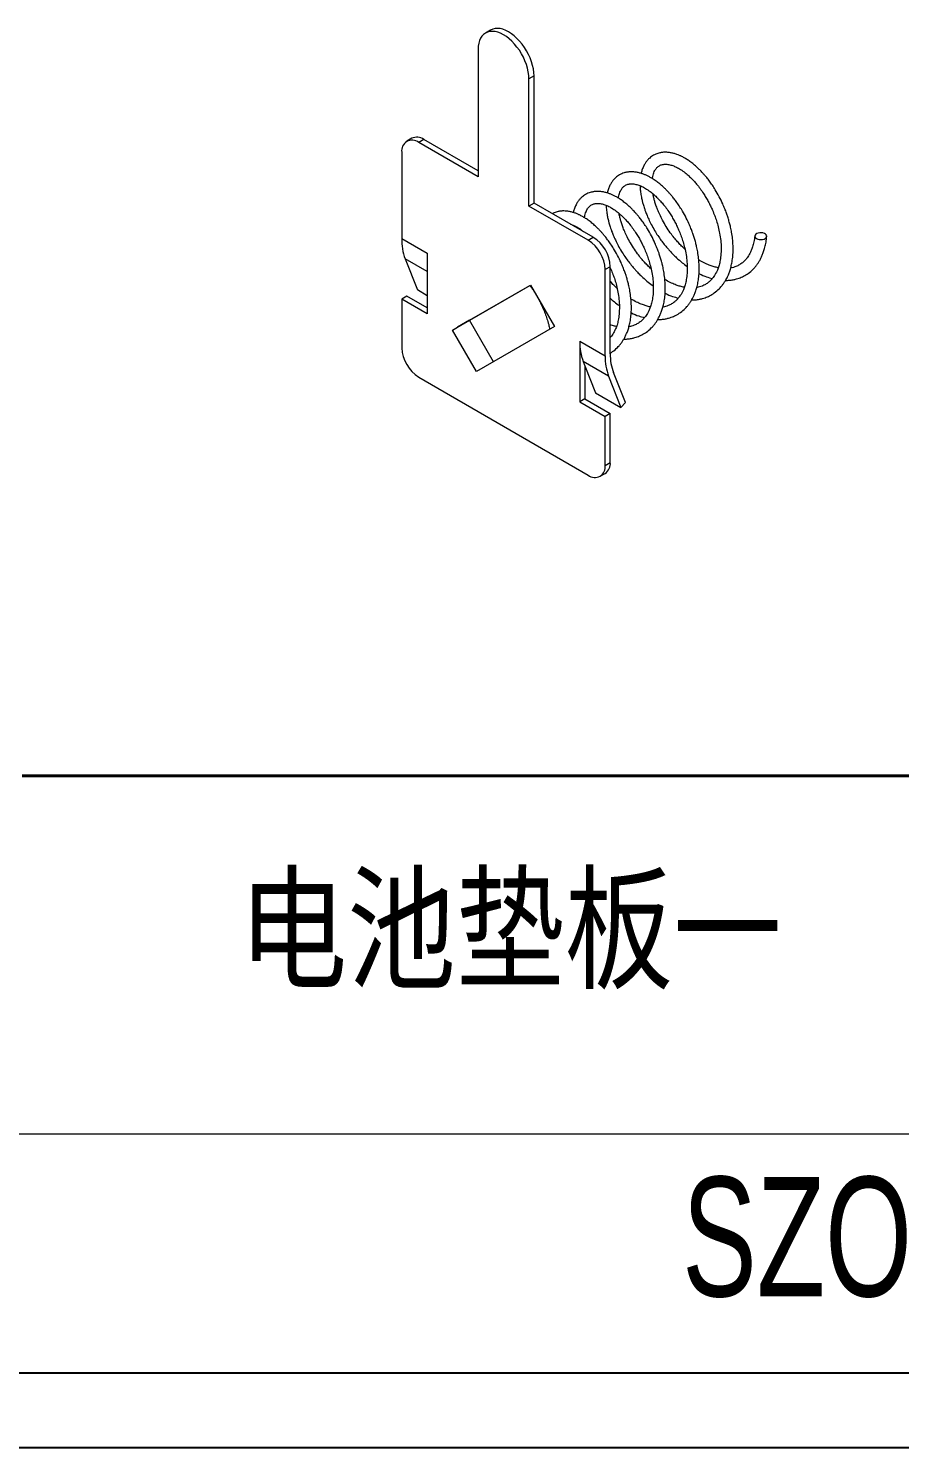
# Model space of a CAD drawing. Header units: inches. Extents: x 2412 to 2590, y 1345 to 1411.
# Drawn here: x 2465.67 to 2483.84, y 1345.48 to 1375.08 of the extents above; entities that cross this region are included whole.
import ezdxf

# ---------------------------------------------------------------- set-up
doc = ezdxf.new("R2010")
doc.units = ezdxf.units.IN
doc.layers.add('文字', color=81, linetype='Continuous')
doc.layers.add('粗实线', color=7, linetype='Continuous', lineweight=30)
doc.layers.add('细实线', color=3, linetype='Continuous', lineweight=9)
doc.styles.add('宋体', font='', dxfattribs={"width": 0.8, "height": 3.5})
doc.styles.add('长仿宋', font='', dxfattribs={"width": 0.7, "height": 4})
doc.styles.get('宋体').set_extended_font_data('SimSun')
doc.styles.get('长仿宋').set_extended_font_data('SimSun')

msp = doc.modelspace()

# ---------------------------------------------------------------- linework, layer by layer
at = {"color": 7, "linetype": 'Continuous', "lineweight": 15}
for p, q in [((2475.313, 1375.049), (2475.207, 1374.987)), ((2475.052, 1374.644), (2475.052, 1371.99)), ((2476.219, 1374.093), (2476.113, 1374.032)), ((2476.219, 1371.439), (2476.219, 1374.093)), ((2476.113, 1371.378), (2476.113, 1374.032)), ((2473.671, 1372.791), (2473.565, 1372.729)), ((2473.921, 1372.766), (2473.814, 1372.705)), ((2475.052, 1371.99), (2473.814, 1372.705)), ((2475.052, 1372.113), (2473.921, 1372.766)), ((2473.461, 1372.5), (2473.461, 1370.699)), ((2476.219, 1371.439), (2476.113, 1371.378)), ((2477.456, 1370.725), (2476.219, 1371.439)), ((2477.35, 1370.664), (2476.113, 1371.378)), ((2477.017, 1370.984), (2477.017, 1370.978)), ((2473.461, 1370.699), (2473.991, 1370.393)), ((2477.35, 1370.664), (2477.456, 1370.725)), ((2473.533, 1370.275), (2473.786, 1369.626)), ((2473.991, 1370.393), (2473.991, 1369.132)), ((2477.81, 1370.112), (2477.704, 1370.051)), ((2477.704, 1368.25), (2477.704, 1370.051)), ((2477.81, 1368.294), (2477.81, 1370.112)), ((2473.991, 1369.507), (2473.786, 1369.626)), ((2474.52, 1368.79), (2476.145, 1369.728)), ((2474.626, 1368.851), (2476.145, 1369.728)), ((2474.873, 1368.994), (2476.132, 1369.721)), ((2476.145, 1369.728), (2476.645, 1368.862)), ((2473.567, 1369.5), (2473.461, 1369.438)), ((2473.461, 1369.438), (2473.461, 1368.418)), ((2473.991, 1369.132), (2473.461, 1369.438)), ((2473.991, 1369.255), (2473.567, 1369.5)), ((2474.52, 1368.79), (2474.626, 1368.851)), ((2475.02, 1367.924), (2474.52, 1368.79)), ((2474.873, 1368.994), (2474.626, 1368.851)), ((2475.373, 1368.128), (2474.873, 1368.994)), ((2476.645, 1368.862), (2475.02, 1367.924)), ((2477.173, 1368.556), (2477.704, 1368.25)), ((2477.173, 1368.556), (2477.173, 1367.295)), ((2477.81, 1368.641), (2477.814, 1368.64)), ((2477.775, 1367.826), (2477.245, 1368.132)), ((2477.245, 1368.132), (2477.279, 1368.044)), ((2477.279, 1368.044), (2477.498, 1367.483)), ((2477.279, 1368.044), (2477.279, 1367.357)), ((2478.128, 1367.277), (2477.877, 1367.902)), ((2473.814, 1367.805), (2477.35, 1365.764)), ((2477.775, 1367.826), (2478.029, 1367.177)), ((2477.279, 1367.357), (2477.173, 1367.295)), ((2477.173, 1367.295), (2477.704, 1366.989)), ((2477.279, 1367.357), (2477.81, 1367.05)), ((2477.498, 1367.483), (2478.029, 1367.177)), ((2478.029, 1367.177), (2478.128, 1367.277)), ((2477.81, 1367.05), (2477.704, 1366.989)), ((2477.704, 1365.968), (2477.704, 1366.989)), ((2477.81, 1366.03), (2477.81, 1367.05)), ((2477.6, 1365.74), (2477.706, 1365.801)), ((2477.704, 1365.968), (2477.81, 1366.03))]:
    msp.add_line(p, q, dxfattribs=at)
at = {"color": 8, "linetype": 'Continuous', "lineweight": 15}
msp.add_line((2473.991, 1370.011), (2473.533, 1370.275), dxfattribs=at)
for p, q in [((2414.364, 1347.034), (2502.92, 1347.034)), ((2411.97, 1345.476), (2504.477, 1345.476))]:
    msp.add_line(p, q)
at = {"color": 7, "linetype": 'Continuous', "lineweight": 15, "flags": 128}
for points in [[(2476.113, 1374.032), (2476.109, 1374.102), (2476.099, 1374.176), (2476.083, 1374.251), (2476.06, 1374.328), (2476.031, 1374.404), (2475.997, 1374.48), (2475.957, 1374.554), (2475.913, 1374.626), (2475.864, 1374.693), (2475.812, 1374.757), (2475.757, 1374.815), (2475.7, 1374.867), (2475.642, 1374.912), (2475.582, 1374.95), (2475.523, 1374.981), (2475.464, 1375.003), (2475.407, 1375.017), (2475.352, 1375.022), (2475.3, 1375.019), (2475.252, 1375.007), (2475.207, 1374.987), (2475.168, 1374.959), (2475.133, 1374.923), (2475.104, 1374.879), (2475.082, 1374.829), (2475.065, 1374.773), (2475.055, 1374.711), (2475.052, 1374.644)], [(2476.219, 1374.093), (2476.215, 1374.163), (2476.205, 1374.237), (2476.189, 1374.312), (2476.166, 1374.389), (2476.137, 1374.466), (2476.103, 1374.541), (2476.063, 1374.616), (2476.019, 1374.687), (2475.97, 1374.755), (2475.918, 1374.818), (2475.863, 1374.876), (2475.806, 1374.928), (2475.748, 1374.973), (2475.688, 1375.011), (2475.629, 1375.042), (2475.57, 1375.064), (2475.513, 1375.078), (2475.458, 1375.084), (2475.406, 1375.08), (2475.358, 1375.069), (2475.313, 1375.049)], [(2480.859, 1370.699), (2480.886, 1370.687), (2480.918, 1370.68), (2480.952, 1370.678), (2480.985, 1370.681), (2481.016, 1370.689), (2481.042, 1370.702), (2481.06, 1370.719), (2481.071, 1370.738), (2481.072, 1370.757), (2481.064, 1370.776), (2481.047, 1370.793), (2481.023, 1370.807), (2480.993, 1370.817), (2480.96, 1370.822), (2480.926, 1370.821), (2480.894, 1370.815), (2480.865, 1370.804), (2480.843, 1370.789), (2480.828, 1370.772), (2480.822, 1370.752), (2480.826, 1370.733), (2480.838, 1370.714), (2480.859, 1370.699)]]:
    msp.add_lwpolyline(points, dxfattribs=at)
at = {"color": 7, "linetype": 'Continuous', "lineweight": 15}
for centre, radius, start, end in [((2473.677, 1372.534), 0.219, 51.2818, 188.729), ((2473.774, 1372.564), 0.249, 54.0761, 114.6134), ((2474.63, 1370.679), 1.17, 179.0231, 200.1852), ((2476.939, 1370.018), 0.765, 2.4871, 57.5129), ((2477.045, 1370.079), 0.765, 2.4873, 57.5127), ((2478.343, 1368.536), 1.17, 179.0231, 200.1852), ((2474.226, 1368.451), 0.765, 182.4871, 237.5129), ((2478.873, 1368.23), 1.17, 179.0231, 200.1852), ((2478.866, 1368.275), 1.057, 178.9785, 200.6625), ((2477.487, 1365.935), 0.219, 231.2818, 8.729), ((2477.562, 1366.004), 0.249, 305.3847, 5.9275)]:
    msp.add_arc(centre, radius, start, end, dxfattribs=at)
for points, knots in [([(2479.507, 1369.418), (2479.533, 1369.419), (2479.587, 1369.42), (2479.663, 1369.431), (2479.73, 1369.446), (2479.802, 1369.469), (2479.886, 1369.505), (2479.985, 1369.565), (2480.062, 1369.63), (2480.117, 1369.689), (2480.152, 1369.733), (2480.187, 1369.781), (2480.218, 1369.832), (2480.247, 1369.886), (2480.275, 1369.947), (2480.303, 1370.022), (2480.33, 1370.112), (2480.352, 1370.219), (2480.367, 1370.338), (2480.372, 1370.46), (2480.37, 1370.578), (2480.36, 1370.7), (2480.343, 1370.819), (2480.321, 1370.929), (2480.302, 1371.008), (2480.287, 1371.064), (2480.273, 1371.108), (2480.257, 1371.162), (2480.232, 1371.234), (2480.198, 1371.324), (2480.148, 1371.439), (2480.083, 1371.574), (2480.009, 1371.704), (2479.939, 1371.812), (2479.88, 1371.895), (2479.825, 1371.966), (2479.779, 1372.021), (2479.739, 1372.065), (2479.698, 1372.109), (2479.648, 1372.159), (2479.584, 1372.219), (2479.511, 1372.279), (2479.437, 1372.332), (2479.368, 1372.375), (2479.307, 1372.408), (2479.251, 1372.435), (2479.194, 1372.457), (2479.131, 1372.477), (2479.063, 1372.492), (2478.996, 1372.499), (2478.942, 1372.5), (2478.903, 1372.497), (2478.872, 1372.493), (2478.84, 1372.487), (2478.801, 1372.476), (2478.756, 1372.46), (2478.71, 1372.437), (2478.668, 1372.41), (2478.627, 1372.377), (2478.589, 1372.339), (2478.551, 1372.291), (2478.516, 1372.234), (2478.484, 1372.164), (2478.463, 1372.104), (2478.456, 1372.067), (2478.454, 1372.058)], [0, 0, 0, 0, 0.016604, 0.034693, 0.049795, 0.0622, 0.084552, 0.110557, 0.139755, 0.151497, 0.163726, 0.176434, 0.189955, 0.201377, 0.215251, 0.231545, 0.250194, 0.271098, 0.294101, 0.317104, 0.338029, 0.35676, 0.380594, 0.399244, 0.412716, 0.42106, 0.427454, 0.435452, 0.448568, 0.464543, 0.482343, 0.509578, 0.537319, 0.556017, 0.574199, 0.589675, 0.602279, 0.612088, 0.621734, 0.634818, 0.651418, 0.671203, 0.690207, 0.707286, 0.722405, 0.735633, 0.749407, 0.764852, 0.782165, 0.800422, 0.815535, 0.824477, 0.831593, 0.840046, 0.850786, 0.863805, 0.878601, 0.892293, 0.904396, 0.920484, 0.935183, 0.95282, 0.973403, 0.9937, 1, 1, 1, 1]), ([(2478.799, 1369.01), (2478.826, 1369.01), (2478.88, 1369.011), (2478.956, 1369.022), (2479.023, 1369.038), (2479.095, 1369.061), (2479.179, 1369.096), (2479.278, 1369.156), (2479.355, 1369.222), (2479.41, 1369.281), (2479.445, 1369.324), (2479.48, 1369.373), (2479.511, 1369.423), (2479.54, 1369.478), (2479.568, 1369.539), (2479.596, 1369.614), (2479.623, 1369.704), (2479.645, 1369.81), (2479.66, 1369.93), (2479.665, 1370.052), (2479.662, 1370.17), (2479.653, 1370.291), (2479.636, 1370.411), (2479.614, 1370.521), (2479.595, 1370.6), (2479.579, 1370.656), (2479.566, 1370.7), (2479.55, 1370.754), (2479.525, 1370.826), (2479.491, 1370.916), (2479.441, 1371.031), (2479.376, 1371.165), (2479.302, 1371.295), (2479.232, 1371.404), (2479.173, 1371.487), (2479.118, 1371.558), (2479.072, 1371.612), (2479.032, 1371.657), (2478.991, 1371.701), (2478.941, 1371.751), (2478.877, 1371.81), (2478.804, 1371.87), (2478.73, 1371.924), (2478.661, 1371.967), (2478.6, 1372), (2478.544, 1372.026), (2478.487, 1372.049), (2478.424, 1372.068), (2478.355, 1372.083), (2478.289, 1372.091), (2478.235, 1372.091), (2478.196, 1372.089), (2478.165, 1372.085), (2478.133, 1372.079), (2478.094, 1372.068), (2478.049, 1372.052), (2478.003, 1372.029), (2477.961, 1372.002), (2477.92, 1371.969), (2477.882, 1371.931), (2477.844, 1371.883), (2477.809, 1371.826), (2477.777, 1371.756), (2477.756, 1371.696), (2477.749, 1371.659), (2477.747, 1371.65)], [0, 0, 0, 0, 0.0166035, 0.0346934, 0.0497954, 0.0622004, 0.0845517, 0.1105565, 0.1397547, 0.1514965, 0.1637264, 0.1764336, 0.1899547, 0.2013774, 0.2152514, 0.2315445, 0.2501945, 0.2710979, 0.2941009, 0.317104, 0.3380291, 0.3567602, 0.3805939, 0.3992438, 0.4127158, 0.4210597, 0.4274543, 0.4354515, 0.4485679, 0.4645429, 0.4823428, 0.5095776, 0.537319, 0.5560171, 0.5741995, 0.5896749, 0.6022786, 0.612088, 0.6217338, 0.6348183, 0.6514182, 0.6712034, 0.6902068, 0.7072861, 0.7224054, 0.7356331, 0.7494074, 0.7648518, 0.7821646, 0.8004222, 0.8155351, 0.8244767, 0.8315935, 0.8400457, 0.8507864, 0.8638051, 0.8786012, 0.8922931, 0.9043964, 0.9204843, 0.9351831, 0.9528197, 0.9734032, 0.9937002, 1, 1, 1, 1]), ([(2478.687, 1371.95), (2478.689, 1371.965), (2478.695, 1372.001), (2478.708, 1372.05), (2478.726, 1372.096), (2478.746, 1372.132), (2478.765, 1372.159), (2478.784, 1372.181), (2478.807, 1372.201), (2478.834, 1372.22), (2478.864, 1372.234), (2478.893, 1372.243), (2478.92, 1372.247), (2478.946, 1372.25), (2478.976, 1372.25), (2479.011, 1372.246), (2479.051, 1372.239), (2479.104, 1372.225), (2479.17, 1372.199), (2479.256, 1372.153), (2479.343, 1372.094), (2479.426, 1372.026), (2479.493, 1371.963), (2479.553, 1371.9), (2479.615, 1371.83), (2479.684, 1371.743), (2479.748, 1371.65), (2479.805, 1371.558), (2479.854, 1371.471), (2479.9, 1371.381), (2479.945, 1371.283), (2479.987, 1371.178), (2480.028, 1371.064), (2480.063, 1370.941), (2480.093, 1370.804), (2480.115, 1370.655), (2480.125, 1370.498), (2480.119, 1370.397), (2480.115, 1370.345)], [0, 0, 0, 0, 0.020974, 0.047574, 0.074998, 0.099321, 0.119508, 0.138311, 0.160265, 0.185517, 0.212303, 0.234598, 0.251845, 0.267963, 0.284655, 0.305298, 0.326481, 0.346661, 0.384613, 0.41956, 0.46095, 0.49599, 0.524491, 0.546129, 0.572833, 0.604666, 0.637565, 0.663627, 0.689369, 0.714716, 0.740824, 0.771456, 0.800586, 0.833462, 0.870084, 0.91028, 0.95374, 1, 1, 1, 1]), ([(2477.98, 1371.541), (2477.982, 1371.557), (2477.988, 1371.593), (2478.001, 1371.642), (2478.019, 1371.688), (2478.039, 1371.724), (2478.058, 1371.751), (2478.077, 1371.773), (2478.099, 1371.793), (2478.127, 1371.812), (2478.157, 1371.826), (2478.186, 1371.834), (2478.213, 1371.839), (2478.239, 1371.841), (2478.269, 1371.841), (2478.304, 1371.838), (2478.344, 1371.831), (2478.397, 1371.816), (2478.463, 1371.791), (2478.549, 1371.745), (2478.636, 1371.686), (2478.719, 1371.618), (2478.786, 1371.555), (2478.846, 1371.492), (2478.908, 1371.422), (2478.977, 1371.334), (2479.041, 1371.241), (2479.098, 1371.15), (2479.147, 1371.063), (2479.193, 1370.973), (2479.238, 1370.875), (2479.28, 1370.77), (2479.32, 1370.656), (2479.356, 1370.532), (2479.386, 1370.395), (2479.408, 1370.247), (2479.418, 1370.09), (2479.412, 1369.989), (2479.408, 1369.937)], [0, 0, 0, 0, 0.020974, 0.047574, 0.074998, 0.099321, 0.119508, 0.138311, 0.160265, 0.185517, 0.212303, 0.234598, 0.251845, 0.267963, 0.284655, 0.305298, 0.326481, 0.346661, 0.384613, 0.41956, 0.46095, 0.49599, 0.524491, 0.546129, 0.572833, 0.604666, 0.637565, 0.663627, 0.689369, 0.714716, 0.740824, 0.771456, 0.800586, 0.833462, 0.870084, 0.91028, 0.95374, 1, 1, 1, 1]), ([(2478.432, 1371.801), (2478.432, 1371.791), (2478.432, 1371.747), (2478.44, 1371.669), (2478.456, 1371.571), (2478.474, 1371.489), (2478.491, 1371.424), (2478.507, 1371.371), (2478.524, 1371.319), (2478.547, 1371.255), (2478.58, 1371.172), (2478.624, 1371.072), (2478.681, 1370.959), (2478.747, 1370.844), (2478.815, 1370.738), (2478.883, 1370.643), (2478.947, 1370.561), (2479.005, 1370.492), (2479.06, 1370.431), (2479.121, 1370.366), (2479.205, 1370.285), (2479.303, 1370.198), (2479.378, 1370.143), (2479.413, 1370.117)], [0, 0, 0, 0, 0.017739, 0.081345, 0.137521, 0.1841, 0.219692, 0.244268, 0.269759, 0.304833, 0.349421, 0.403357, 0.466313, 0.532561, 0.591928, 0.643876, 0.696045, 0.736906, 0.770266, 0.811465, 0.861955, 0.935785, 1, 1, 1, 1]), ([(2478.092, 1368.602), (2478.118, 1368.602), (2478.173, 1368.603), (2478.249, 1368.614), (2478.316, 1368.63), (2478.388, 1368.652), (2478.472, 1368.688), (2478.571, 1368.748), (2478.648, 1368.814), (2478.703, 1368.873), (2478.738, 1368.916), (2478.773, 1368.965), (2478.803, 1369.015), (2478.832, 1369.07), (2478.86, 1369.131), (2478.889, 1369.206), (2478.915, 1369.296), (2478.938, 1369.402), (2478.953, 1369.522), (2478.958, 1369.643), (2478.955, 1369.761), (2478.945, 1369.883), (2478.929, 1370.003), (2478.907, 1370.113), (2478.887, 1370.192), (2478.872, 1370.247), (2478.859, 1370.292), (2478.842, 1370.345), (2478.818, 1370.417), (2478.783, 1370.507), (2478.734, 1370.623), (2478.669, 1370.757), (2478.595, 1370.887), (2478.525, 1370.995), (2478.466, 1371.079), (2478.411, 1371.149), (2478.365, 1371.204), (2478.325, 1371.249), (2478.284, 1371.292), (2478.234, 1371.343), (2478.17, 1371.402), (2478.097, 1371.462), (2478.022, 1371.516), (2477.954, 1371.559), (2477.893, 1371.592), (2477.837, 1371.618), (2477.779, 1371.641), (2477.717, 1371.66), (2477.648, 1371.675), (2477.582, 1371.683), (2477.528, 1371.683), (2477.489, 1371.68), (2477.458, 1371.676), (2477.426, 1371.67), (2477.387, 1371.66), (2477.342, 1371.644), (2477.296, 1371.621), (2477.254, 1371.593), (2477.213, 1371.561), (2477.175, 1371.523), (2477.137, 1371.475), (2477.102, 1371.418), (2477.07, 1371.348), (2477.049, 1371.287), (2477.042, 1371.25), (2477.04, 1371.242)], [0, 0, 0, 0, 0.0166035, 0.0346934, 0.0497954, 0.0622004, 0.0845517, 0.1105565, 0.1397547, 0.1514965, 0.1637264, 0.1764336, 0.1899547, 0.2013774, 0.2152514, 0.2315445, 0.2501945, 0.2710979, 0.2941009, 0.317104, 0.3380291, 0.3567602, 0.3805939, 0.3992438, 0.4127158, 0.4210597, 0.4274543, 0.4354515, 0.4485679, 0.4645429, 0.4823428, 0.5095776, 0.537319, 0.5560171, 0.5741995, 0.5896749, 0.6022786, 0.612088, 0.6217338, 0.6348183, 0.6514182, 0.6712034, 0.6902068, 0.7072861, 0.7224054, 0.7356331, 0.7494074, 0.7648518, 0.7821646, 0.8004222, 0.8155351, 0.8244767, 0.8315935, 0.8400457, 0.8507864, 0.8638051, 0.8786012, 0.8922931, 0.9043964, 0.9204843, 0.9351831, 0.9528197, 0.9734032, 0.9937002, 1, 1, 1, 1]), ([(2477.273, 1371.133), (2477.275, 1371.149), (2477.281, 1371.185), (2477.294, 1371.234), (2477.312, 1371.28), (2477.332, 1371.316), (2477.351, 1371.343), (2477.37, 1371.364), (2477.392, 1371.385), (2477.42, 1371.403), (2477.45, 1371.417), (2477.479, 1371.426), (2477.505, 1371.431), (2477.532, 1371.433), (2477.562, 1371.433), (2477.597, 1371.43), (2477.637, 1371.423), (2477.69, 1371.408), (2477.756, 1371.382), (2477.842, 1371.337), (2477.929, 1371.278), (2478.012, 1371.21), (2478.079, 1371.147), (2478.139, 1371.084), (2478.201, 1371.013), (2478.27, 1370.926), (2478.334, 1370.833), (2478.391, 1370.742), (2478.44, 1370.655), (2478.486, 1370.565), (2478.531, 1370.467), (2478.573, 1370.362), (2478.613, 1370.247), (2478.649, 1370.124), (2478.679, 1369.987), (2478.701, 1369.839), (2478.711, 1369.682), (2478.704, 1369.581), (2478.701, 1369.529)], [0, 0, 0, 0, 0.020974, 0.047574, 0.074998, 0.099321, 0.119508, 0.138311, 0.160265, 0.185517, 0.212303, 0.234598, 0.251845, 0.267963, 0.284655, 0.305298, 0.326481, 0.346661, 0.384613, 0.41956, 0.46095, 0.49599, 0.524491, 0.546129, 0.572833, 0.604666, 0.637565, 0.663627, 0.689369, 0.714716, 0.740824, 0.771456, 0.800586, 0.833462, 0.870084, 0.91028, 0.95374, 1, 1, 1, 1]), ([(2479.367, 1370.476), (2479.343, 1370.498), (2479.296, 1370.542), (2479.229, 1370.615), (2479.157, 1370.697), (2479.078, 1370.796), (2478.995, 1370.916), (2478.919, 1371.044), (2478.855, 1371.167), (2478.806, 1371.276), (2478.769, 1371.372), (2478.742, 1371.454), (2478.721, 1371.529), (2478.707, 1371.588), (2478.701, 1371.622), (2478.699, 1371.632)], [0, 0, 0, 0, 0.069042, 0.137717, 0.20869, 0.297149, 0.402542, 0.513274, 0.613194, 0.702071, 0.779628, 0.847656, 0.907382, 0.971554, 1, 1, 1, 1]), ([(2477.81, 1368.311), (2477.826, 1368.32), (2477.88, 1368.351), (2477.94, 1368.406), (2477.995, 1368.464), (2478.031, 1368.508), (2478.065, 1368.557), (2478.096, 1368.607), (2478.125, 1368.661), (2478.153, 1368.722), (2478.182, 1368.797), (2478.208, 1368.888), (2478.231, 1368.994), (2478.246, 1369.114), (2478.251, 1369.235), (2478.248, 1369.353), (2478.238, 1369.475), (2478.222, 1369.594), (2478.2, 1369.704), (2478.18, 1369.784), (2478.165, 1369.839), (2478.152, 1369.884), (2478.135, 1369.937), (2478.111, 1370.009), (2478.076, 1370.099), (2478.027, 1370.215), (2477.962, 1370.349), (2477.888, 1370.479), (2477.818, 1370.587), (2477.758, 1370.671), (2477.704, 1370.741), (2477.658, 1370.796), (2477.618, 1370.841), (2477.577, 1370.884), (2477.527, 1370.935), (2477.462, 1370.994), (2477.39, 1371.054), (2477.315, 1371.108), (2477.247, 1371.15), (2477.186, 1371.184), (2477.13, 1371.21), (2477.072, 1371.232), (2477.009, 1371.252), (2476.941, 1371.267), (2476.875, 1371.275), (2476.821, 1371.275), (2476.782, 1371.272), (2476.751, 1371.268), (2476.719, 1371.262), (2476.68, 1371.252), (2476.64, 1371.238), (2476.614, 1371.224), (2476.602, 1371.218)], [0, 0, 0, 0, 0.016339, 0.053937, 0.069057, 0.084805, 0.101167, 0.118578, 0.133287, 0.151152, 0.172132, 0.196147, 0.223064, 0.252684, 0.282305, 0.309249, 0.333369, 0.364059, 0.388074, 0.405421, 0.416165, 0.424399, 0.434697, 0.451587, 0.472157, 0.495078, 0.530147, 0.565869, 0.589946, 0.613359, 0.633286, 0.649516, 0.662147, 0.674567, 0.691416, 0.712791, 0.738268, 0.762738, 0.784731, 0.804199, 0.821232, 0.838969, 0.858856, 0.881149, 0.904659, 0.92412, 0.935634, 0.944798, 0.955681, 0.969512, 0.986276, 1, 1, 1, 1]), ([(2477.724, 1371.393), (2477.725, 1371.383), (2477.725, 1371.339), (2477.733, 1371.26), (2477.749, 1371.163), (2477.767, 1371.08), (2477.784, 1371.016), (2477.8, 1370.963), (2477.817, 1370.911), (2477.84, 1370.847), (2477.873, 1370.764), (2477.917, 1370.664), (2477.974, 1370.551), (2478.04, 1370.436), (2478.108, 1370.33), (2478.176, 1370.234), (2478.24, 1370.153), (2478.298, 1370.084), (2478.353, 1370.022), (2478.414, 1369.958), (2478.497, 1369.877), (2478.596, 1369.79), (2478.671, 1369.735), (2478.706, 1369.709)], [0, 0, 0, 0, 0.017739, 0.081345, 0.137521, 0.1841, 0.219692, 0.244268, 0.269759, 0.304833, 0.349421, 0.403357, 0.466313, 0.532561, 0.591928, 0.643876, 0.696045, 0.736906, 0.770266, 0.811465, 0.861955, 0.935785, 1, 1, 1, 1]), ([(2478.66, 1370.068), (2478.636, 1370.09), (2478.589, 1370.134), (2478.521, 1370.206), (2478.45, 1370.288), (2478.371, 1370.388), (2478.288, 1370.507), (2478.211, 1370.636), (2478.148, 1370.759), (2478.099, 1370.868), (2478.062, 1370.963), (2478.035, 1371.046), (2478.014, 1371.121), (2478, 1371.179), (2477.994, 1371.213), (2477.992, 1371.224)], [0, 0, 0, 0, 0.069042, 0.137717, 0.20869, 0.297149, 0.402542, 0.513274, 0.613194, 0.702071, 0.779628, 0.847656, 0.907382, 0.971554, 1, 1, 1, 1]), ([(2476.983, 1370.998), (2477.006, 1370.99), (2477.053, 1370.973), (2477.135, 1370.928), (2477.203, 1370.884), (2477.244, 1370.849), (2477.253, 1370.842)], [0, 0, 0, 0, 0.26951, 0.561251, 0.906777, 1, 1, 1, 1]), ([(2480.214, 1369.826), (2480.24, 1369.827), (2480.294, 1369.828), (2480.37, 1369.839), (2480.437, 1369.854), (2480.509, 1369.877), (2480.593, 1369.913), (2480.692, 1369.973), (2480.769, 1370.038), (2480.824, 1370.097), (2480.859, 1370.141), (2480.894, 1370.189), (2480.925, 1370.24), (2480.954, 1370.294), (2480.982, 1370.355), (2481.01, 1370.43), (2481.037, 1370.521), (2481.06, 1370.627), (2481.068, 1370.706), (2481.072, 1370.747)], [0, 0, 0, 0, 0.056455, 0.117964, 0.169314, 0.211493, 0.287492, 0.375914, 0.475193, 0.515117, 0.556701, 0.599908, 0.645883, 0.684722, 0.731896, 0.787296, 0.85071, 0.921785, 1, 1, 1, 1]), ([(2480.823, 1370.753), (2480.817, 1370.711), (2480.808, 1370.633), (2480.781, 1370.532), (2480.752, 1370.452), (2480.723, 1370.39), (2480.694, 1370.34), (2480.659, 1370.29), (2480.618, 1370.241), (2480.565, 1370.192), (2480.503, 1370.149), (2480.439, 1370.118), (2480.38, 1370.098), (2480.343, 1370.088), (2480.323, 1370.086), (2480.32, 1370.085)], [0, 0, 0, 0, 0.113914, 0.214101, 0.299892, 0.371009, 0.433596, 0.493126, 0.576606, 0.661769, 0.758765, 0.861321, 0.931588, 0.990338, 1, 1, 1, 1]), ([(2480.115, 1370.345), (2480.11, 1370.303), (2480.1, 1370.224), (2480.074, 1370.124), (2480.045, 1370.044), (2480.016, 1369.982), (2479.986, 1369.931), (2479.952, 1369.882), (2479.911, 1369.833), (2479.858, 1369.784), (2479.796, 1369.741), (2479.732, 1369.709), (2479.672, 1369.69), (2479.635, 1369.68), (2479.616, 1369.677), (2479.613, 1369.677)], [0, 0, 0, 0, 0.113914, 0.214101, 0.299892, 0.371009, 0.433596, 0.493126, 0.576606, 0.661769, 0.758765, 0.861321, 0.931588, 0.990338, 1, 1, 1, 1]), ([(2480.061, 1370.091), (2480.059, 1370.091), (2480.031, 1370.095), (2479.976, 1370.11), (2479.89, 1370.138), (2479.792, 1370.179), (2479.712, 1370.219), (2479.665, 1370.25), (2479.654, 1370.257)], [0, 0, 0, 0, 0.014417, 0.218706, 0.419466, 0.655025, 0.925513, 1, 1, 1, 1]), ([(2477.81, 1370.088), (2477.813, 1370.08), (2477.834, 1370.035), (2477.866, 1369.954), (2477.906, 1369.839), (2477.942, 1369.716), (2477.972, 1369.579), (2477.993, 1369.431), (2478.004, 1369.274), (2477.997, 1369.173), (2477.994, 1369.12)], [0, 0, 0, 0, 0.02505, 0.14028, 0.249859, 0.373527, 0.511291, 0.662498, 0.825981, 1, 1, 1, 1]), ([(2479.408, 1369.937), (2479.403, 1369.895), (2479.393, 1369.816), (2479.367, 1369.716), (2479.338, 1369.636), (2479.308, 1369.574), (2479.279, 1369.523), (2479.245, 1369.474), (2479.204, 1369.425), (2479.151, 1369.376), (2479.089, 1369.333), (2479.025, 1369.301), (2478.965, 1369.282), (2478.928, 1369.272), (2478.909, 1369.269), (2478.906, 1369.269)], [0, 0, 0, 0, 0.113914, 0.214101, 0.299892, 0.371009, 0.433596, 0.493126, 0.576606, 0.661769, 0.758765, 0.861321, 0.931588, 0.990338, 1, 1, 1, 1]), ([(2479.66, 1369.968), (2479.661, 1369.967), (2479.713, 1369.939), (2479.806, 1369.901), (2479.896, 1369.876), (2479.936, 1369.864)], [0, 0, 0, 0, 0.016756, 0.570328, 1, 1, 1, 1]), ([(2476.132, 1369.721), (2476.137, 1369.714), (2476.166, 1369.677), (2476.202, 1369.625), (2476.232, 1369.577), (2476.239, 1369.566)], [0, 0, 0, 0, 0.1337193, 0.7862612, 1, 1, 1, 1]), ([(2477.953, 1369.66), (2477.929, 1369.682), (2477.882, 1369.726), (2477.835, 1369.775), (2477.812, 1369.802), (2477.81, 1369.804)], [0, 0, 0, 0, 0.479768, 0.956983, 1, 1, 1, 1]), ([(2479.353, 1369.682), (2479.352, 1369.683), (2479.324, 1369.687), (2479.268, 1369.702), (2479.182, 1369.729), (2479.085, 1369.771), (2479.005, 1369.811), (2478.958, 1369.842), (2478.947, 1369.849)], [0, 0, 0, 0, 0.014417, 0.218706, 0.419466, 0.655025, 0.925513, 1, 1, 1, 1]), ([(2476.326, 1369.415), (2476.339, 1369.39), (2476.367, 1369.335), (2476.409, 1369.242), (2476.452, 1369.137), (2476.492, 1369.023), (2476.524, 1368.913), (2476.54, 1368.839), (2476.547, 1368.806)], [0, 0, 0, 0, 0.127549, 0.28464, 0.468951, 0.644222, 0.84203, 1, 1, 1, 1]), ([(2477.81, 1369.454), (2477.838, 1369.429), (2477.899, 1369.374), (2477.964, 1369.326), (2477.999, 1369.301)], [0, 0, 0, 0, 0.457743, 1, 1, 1, 1]), ([(2478.701, 1369.529), (2478.696, 1369.487), (2478.686, 1369.408), (2478.66, 1369.308), (2478.631, 1369.228), (2478.601, 1369.165), (2478.572, 1369.115), (2478.538, 1369.065), (2478.497, 1369.016), (2478.444, 1368.968), (2478.382, 1368.925), (2478.318, 1368.893), (2478.258, 1368.873), (2478.221, 1368.864), (2478.202, 1368.861), (2478.199, 1368.861)], [0, 0, 0, 0, 0.113914, 0.2141012, 0.299892, 0.3710093, 0.433596, 0.4931257, 0.5766056, 0.6617687, 0.7587654, 0.8613207, 0.9315885, 0.9903376, 1, 1, 1, 1]), ([(2478.646, 1369.274), (2478.645, 1369.274), (2478.617, 1369.278), (2478.561, 1369.294), (2478.475, 1369.321), (2478.378, 1369.363), (2478.298, 1369.403), (2478.25, 1369.434), (2478.24, 1369.44)], [0, 0, 0, 0, 0.014417, 0.218706, 0.419466, 0.655025, 0.925513, 1, 1, 1, 1]), ([(2478.953, 1369.56), (2478.954, 1369.559), (2479.006, 1369.531), (2479.099, 1369.493), (2479.189, 1369.467), (2479.229, 1369.456)], [0, 0, 0, 0, 0.016756, 0.570328, 1, 1, 1, 1]), ([(2477.994, 1369.12), (2477.989, 1369.078), (2477.979, 1369), (2477.953, 1368.899), (2477.924, 1368.82), (2477.894, 1368.757), (2477.865, 1368.707), (2477.838, 1368.666), (2477.818, 1368.644), (2477.81, 1368.634)], [0, 0, 0, 0, 0.211329, 0.397192, 0.556348, 0.688282, 0.804391, 0.914828, 1, 1, 1, 1]), ([(2478.246, 1369.152), (2478.247, 1369.151), (2478.299, 1369.122), (2478.392, 1369.085), (2478.482, 1369.059), (2478.522, 1369.048)], [0, 0, 0, 0, 0.016756, 0.570328, 1, 1, 1, 1]), ([(2477.939, 1368.866), (2477.937, 1368.866), (2477.91, 1368.87), (2477.867, 1368.881), (2477.824, 1368.896), (2477.81, 1368.901)], [0, 0, 0, 0, 0.043988, 0.667311, 1, 1, 1, 1])]:
    msp.add_open_spline(points, degree=3, knots=knots, dxfattribs=at)
at = {"layer": '粗实线', "color": 7, "lineweight": 40}
msp.add_line((2502.92, 1359.493), (2465.543, 1359.493), dxfattribs=at)
at = {"layer": '细实线', "color": 7}
msp.add_line((2502.92, 1352.017), (2446.855, 1352.017), dxfattribs=at)

# ---------------------------------------------------------------- texts
at = {"layer": '文字', "color": 0, "insert": (2470.057, 1357.342), "char_height": 2.0765, "width": 26.54713, "attachment_point": 1, "style": '宋体'}
msp.add_mtext('电池垫板一', dxfattribs=at)
at = {"layer": '粗实线', "insert": (2479.309, 1351.125), "char_height": 2.49178, "width": 27.94289, "attachment_point": 1, "style": '长仿宋'}
msp.add_mtext('{\\fSTXinwei|b0|i0|c134|p2;SZOMK}', dxfattribs=at)

doc.saveas('drawing.dxf')
